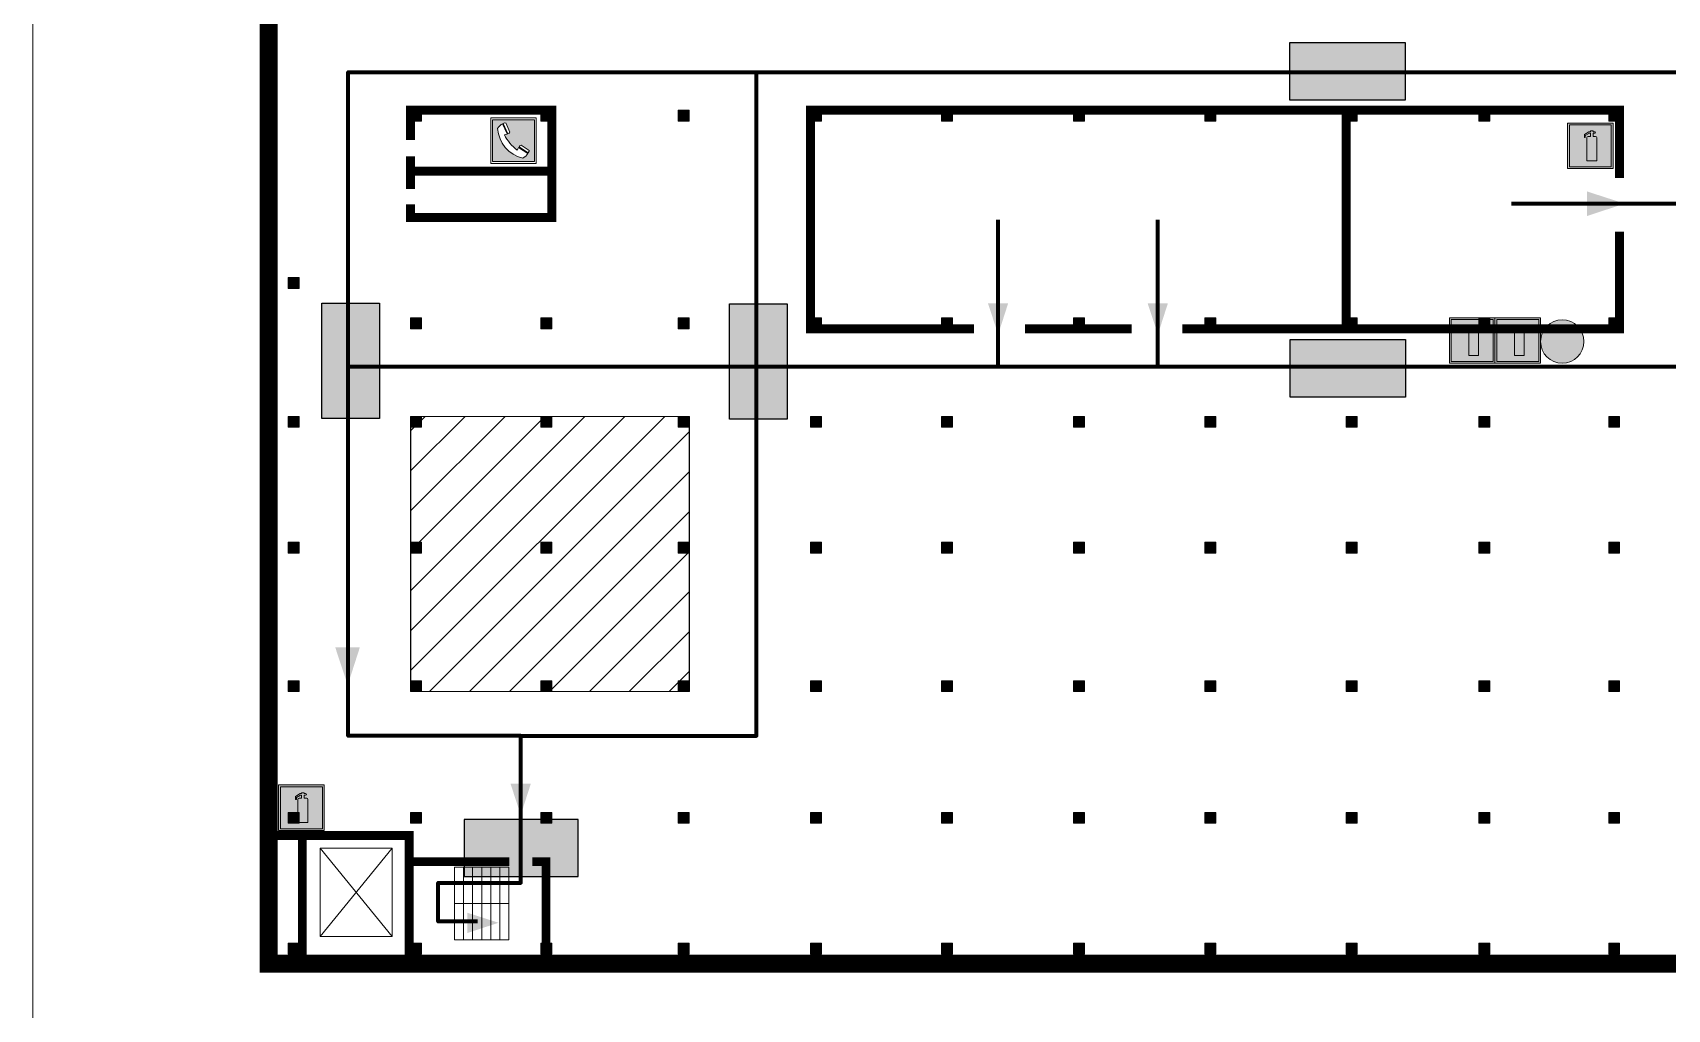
# Model space of a CAD drawing. Header units: millimetres. Extents: x 13810 to 67229, y 12374 to 21950.
# Drawn here: x 28466.5 to 28657.7, y 15456.3 to 15570.5 of the extents above; entities that cross this region are included whole.
import ezdxf

# ---------------------------------------------------------------- set-up
doc = ezdxf.new("R2010")
doc.units = ezdxf.units.MM
doc.layers.add('План_Штампы', color=7, linetype='Continuous')

# ---------------------------------------------------------------- blocks, each defined once
blk = doc.blocks.new('A$C7B4425F7')
at = {"true_color": 0xffffff}
blk.add_hatch(color=7, dxfattribs=at).paths.add_polyline_path([(0, 0), (-16, 0), (-16, -8), (0, -8)])
h = blk.add_hatch(color=126)
h.paths.add_polyline_path([(-0.2, -0.2), (-15.8, -0.2), (-15.8, -7.8), (-0.2, -7.8)])
h.paths.add_polyline_path([(-11.76, -2.03), (-11.76, -3.66), (-11.17, -3.66, -0.568275), (-11.17, -6.18), (-12.58, -6.18), (-12.58, -2.03)], flags=16)
h.paths.add_polyline_path([(-13.33, -4.12, -0.495768), (-13.59, -6.18), (-15.03, -6.18), (-15.03, -2.03), (-13.59, -2.03, -0.487973)], flags=16)
h.paths.add_polyline_path([(-10.25, -2.03), (-9.48, -2.03), (-9.48, -6.18), (-10.25, -6.18)], flags=16)
h.paths.add_polyline_path([(-13.84, -3.69), (-14.24, -3.69), (-14.24, -3.03), (-13.9, -3.03, -0.692621)], flags=0)
h.paths.add_polyline_path([(-9.15, -2.03), (-8.4, -2.03), (-8.04, -3.07), (-7.68, -2.03), (-6.93, -2.03), (-7.64, -4.1), (-6.93, -6.18), (-7.68, -6.18), (-8.04, -5.14), (-8.4, -6.18), (-9.15, -6.18), (-8.44, -4.1)], flags=16)
h.paths.add_polyline_path([(-11.76, -4.46), (-11.42, -4.46, -0.692621), (-11.36, -5.12), (-11.76, -5.12)], flags=0)
h.paths.add_polyline_path([(-13.9, -5.2), (-14.24, -5.2), (-14.24, -4.55), (-13.84, -4.55, -0.708038)], flags=0)
edge = h.paths.add_edge_path(flags=16)
edge.add_ellipse((-5.51, -4.08), major_axis=(0, 2.05), ratio=0.586184, start_angle=0, end_angle=360)
edge = h.paths.add_edge_path(flags=0)
edge.add_ellipse((-5.51, -4.08), major_axis=(0, 1.14), ratio=0.454828, start_angle=0, end_angle=360)
h.paths.add_polyline_path([(-4.13, -4.96, 0.377264), (-3.48, -4.52, 0.0555), (-3.16, -2.03), (-1.66, -2.03), (-1.66, -4.96), (-0.96, -4.96), (-0.96, -7.01), (-1.75, -7.01), (-1.75, -6.18), (-3.3, -6.18), (-3.3, -7.02), (-4.13, -7.02)], flags=16)
h.paths.add_polyline_path([(-2.73, -2.91), (-2.28, -2.91), (-2.28, -4.96), (-3.05, -4.96, 0.079136)], flags=0)
at = {"color": 126}
blk.add_lwpolyline([(-16, -8), (0, -8), (0, 0), (-16, 0)], close=True, dxfattribs=at)
blk = doc.blocks.new('A$C32E8229D')
at = {"true_color": 0xffffff}
blk.add_hatch(color=7, dxfattribs=at).paths.add_polyline_path([(0, 0), (0, -8), (16, -8), (16, 0)])
h = blk.add_hatch(color=126)
h.paths.add_polyline_path([(0.2, -0.2), (15.8, -0.2), (15.8, -7.8), (0.2, -7.8)])
h.paths.add_polyline_path([(13.49, -2.05), (12.08, -2.05), (11.37, -2.63, 0.162397), (11.29, -2.84), (11.29, -3.63), (10.35, -3.63), (10.35, -4.05), (11.68, -4.05), (11.68, -3.48), (12.26, -4.28), (11.29, -5.1), (11.29, -6.78), (11.85, -6.78), (11.85, -5.44), (12.8, -4.64), (12.8, -5.94), (14.46, -5.94), (14.46, -5.39), (13.45, -5.39), (13.45, -3.97), (12.46, -2.59), (13.15, -2.59), (13.69, -3.34), (14.18, -3)], flags=16)
h.paths.add_polyline_path([(10.74, -1.82, 1), (11.8, -1.82, 1)], flags=16)
h.paths.add_polyline_path([(9.39, -3.59), (5.99, -3.59), (6.56, -3.03), (5.91, -3.03), (5.1, -3.83), (5.91, -4.64), (6.56, -4.64), (5.99, -4.09), (9.39, -4.09)], flags=16)
h.paths.add_polyline_path([(4.29, -1.08), (1.72, -1.08), (1.72, -6.6), (4.29, -6.6)], flags=16)
at = {"color": 126}
blk.add_lwpolyline([(16, -8), (0, -8), (0, 0), (16, 0)], close=True, dxfattribs=at)
blk = doc.blocks.new('A$C3AD82952')
at = {"true_color": 0xf5f5ff}
h = blk.add_hatch(color=7, dxfattribs=at)
h.dxf.hatch_style = 1
h.paths.add_polyline_path([(8.21, 8.73, 0.414214), (7.89, 9.05), (7.22, 9.05), (7.22, 9.92), (7.59, 9.92, 1), (7.57, 10.36), (7.22, 10.36), (7.22, 10.6), (6.43, 10.6), (6.43, 10.36), (6.01, 10.36), (4.74, 9.59), (4.74, 8.69), (4.98, 8.73), (4.98, 9.26), (6.12, 9.91), (6.43, 9.91), (6.43, 9.05), (5.76, 9.05, 0.414214), (5.44, 8.73), (5.44, 2.2), (8.21, 2.2)], flags=0)
h.paths.add_polyline_path([(12.8, 12.8), (0, 12.8), (0, 0), (12.8, 0)])
h.paths.add_polyline_path([(0.51, 12.29), (12.29, 12.29), (12.29, 0.51), (0.51, 0.51)], flags=16)
h.paths.add_polyline_path([(4.74, 9.59), (6.01, 10.36), (6.43, 10.36), (6.43, 10.6), (7.22, 10.6), (7.22, 10.36), (7.59, 10.36, -0.94586), (7.59, 9.92), (7.22, 9.92), (7.22, 9.05), (7.89, 9.05, -0.414214), (8.21, 8.73), (8.21, 2.2), (5.44, 2.2), (5.44, 8.73, -0.414214), (5.76, 9.05), (6.43, 9.05), (6.43, 9.91), (6.12, 9.91), (4.98, 9.26), (4.98, 8.73), (4.74, 8.69)], flags=0)
h = blk.add_hatch(color=242)
h.dxf.hatch_style = 1
h.paths.add_polyline_path([(12.29, 12.29), (0.51, 12.29), (0.51, 0.51), (12.29, 0.51)])
h.paths.add_polyline_path([(4.74, 8.69), (4.74, 9.59), (6.01, 10.36), (6.43, 10.36), (6.43, 10.6), (7.22, 10.6), (7.22, 10.36), (7.59, 10.36, -0.94586), (7.59, 9.92), (7.22, 9.92), (7.22, 9.05), (7.89, 9.05, -0.414214), (8.21, 8.73), (8.21, 2.2), (5.44, 2.2), (5.44, 8.73, -0.414214), (5.76, 9.05), (6.43, 9.05), (6.43, 9.91), (6.12, 9.91), (4.98, 9.26), (4.98, 8.73)], flags=16)
h = blk.add_hatch(color=7, dxfattribs=at)
h.dxf.hatch_style = 1
h.paths.add_polyline_path([(8.21, 8.73, 0.414214), (7.89, 9.05), (7.22, 9.05), (7.22, 9.92), (7.59, 9.92, 1), (7.57, 10.36), (7.22, 10.36), (7.22, 10.6), (6.43, 10.6), (6.43, 10.36), (6.01, 10.36), (4.74, 9.59), (4.74, 8.69), (4.98, 8.73), (4.98, 9.26), (6.12, 9.91), (6.43, 9.91), (6.43, 9.05), (5.76, 9.05, 0.414214), (5.44, 8.73), (5.44, 2.2), (8.21, 2.2)])
at = {"color": 242, "lineweight": 5}
for p, q in [((0, 0), (0, 12.8)), ((0, 12.8), (12.8, 12.8)), ((6.01, 10.36), (4.74, 9.59)), ((4.74, 9.59), (4.74, 8.69)), ((4.98, 9.26), (6.12, 9.91)), ((4.98, 8.73), (4.98, 9.26)), ((6.01, 10.36), (6.43, 10.36)), ((6.12, 9.91), (6.43, 9.91)), ((7.22, 10.6), (6.43, 10.6)), ((6.43, 10.6), (6.43, 10.36)), ((6.43, 9.91), (6.43, 9.05)), ((7.22, 10.36), (7.22, 10.6)), ((7.59, 10.36), (7.22, 10.36)), ((7.22, 9.05), (7.22, 9.92)), ((7.59, 9.92), (7.22, 9.92)), ((12.8, 0), (12.8, 12.8)), ((4.74, 8.69), (4.98, 8.73)), ((5.44, 2.2), (5.44, 8.73)), ((5.76, 9.05), (6.43, 9.05)), ((7.89, 9.05), (7.22, 9.05)), ((8.21, 2.2), (8.21, 8.73)), ((0, 0), (12.8, 0)), ((5.44, 2.2), (8.21, 2.2))]:
    blk.add_line(p, q, dxfattribs=at)
blk.add_lwpolyline([(0.51, 12.29), (12.29, 12.29), (12.29, 0.51), (0.51, 0.51)], close=True, dxfattribs=at)
for centre, radius, start, end in [((7.58, 10.14), 0.223, 273.1875, 86.8125), ((5.76, 8.73), 0.32, 90, 180), ((7.89, 8.73), 0.32, 0, 90)]:
    blk.add_arc(centre, radius, start, end, dxfattribs=at)
blk = doc.blocks.new('A$C456E1F9C')
at = {"lineweight": 5}
h = blk.add_hatch(color=242, dxfattribs=at)
h.paths.add_polyline_path([(0.51, -1.47), (0.51, -13.26), (12.29, -13.26), (12.29, -1.47)])
h.paths.add_polyline_path([(5.42, -4.95, -0.254479), (4.78, -5.4), (3.52, -2.53, -0.209735), (4.23, -2.4)], flags=16)
h.paths.add_polyline_path([(8.53, -8.6), (10.87, -10.17), (10.54, -10.76), (8.03, -9.13, -0.192251)], flags=16)
h.paths.add_polyline_path([(4.61, -5.49, 0.005518), (3.87, -5.72, 0.128647), (7.49, -10.01, 0.00809), (7.83, -9.33), (10.47, -10.97, -0.16736), (8.99, -12.25, -0.327862), (1.95, -3.95, -0.166952), (3.36, -2.62)], flags=16)
at = {"color": 242, "lineweight": 5}
for p, q in [((0, -13.77), (0, -0.97)), ((12.8, -0.97), (0, -0.97)), ((4.61, -5.49), (3.36, -2.62)), ((3.52, -2.53), (4.78, -5.4)), ((4.23, -2.4), (5.42, -4.95)), ((12.8, -13.77), (12.8, -0.97)), ((8.03, -9.13), (10.54, -10.76)), ((10.81, -10.12), (8.53, -8.6)), ((0, -13.77), (12.8, -13.77)), ((7.83, -9.33), (10.47, -10.97)), ((10.54, -10.76), (10.8, -10.3)), ((10.8, -10.3), (10.81, -10.12))]:
    blk.add_line(p, q, dxfattribs=at)
blk.add_lwpolyline([(0.51, -1.47), (12.29, -1.47), (12.29, -13.26), (0.51, -13.26)], close=True, dxfattribs=at)
for centre, radius, start, end in [((4.59, -5.34), 2.99, 114.2845, 152.1974), ((11.12, -3.31), 9.19, 183.9915, 256.6009), ((4.02, -3.27), 0.891, 76.3284, 123.7092), ((14.98, -39.1), 35.17, 107.1487, 108.4135), ((13.86, -0.94), 11.08, 205.5536, 234.8762), ((4.68, -4.59), 0.824, 276.9621, 334.0723), ((8.94, -9.5), 0.989, 114.4092, 157.9388), ((-13.31, 0.8), 23.44, 332.5487, 334.4027), ((7.87, -9.46), 3, 291.9291, 329.9329)]:
    blk.add_arc(centre, radius, start, end, dxfattribs=at)
blk = doc.blocks.new('A$C7B8C2D5B')
at = {"lineweight": 0}
h = blk.add_hatch(color=5, dxfattribs=at)
h.dxf.hatch_style = 1
h.paths.add_polyline_path([(1.4, -3.02, 1), (-2.11, -3.02, 1)])
at = {"color": 5, "lineweight": 0}
blk.add_circle((-0.36, -3.02), 1.75, dxfattribs=at)

msp = doc.modelspace()

# ---------------------------------------------------------------- hatches: boundary and pattern name
at = {"lineweight": 0, "true_color": 0x000000}
h = msp.add_hatch(dxfattribs=at)
h.set_pattern_fill('ANSI31', color=18, scale=1.0404)
h.set_pattern_definition([(45, (11968.9013, 7105.855), (-2.3357646, 2.3357646), [])])
h.paths.add_polyline_path([(28524.28, 15618.65), (28524.28, 15630.37), (28510.78, 15630.37), (28510.78, 15618.65)])
h.paths.add_polyline_path([(28510.78, 15525.61), (28510.78, 15493.43), (28543.36, 15493.43), (28543.36, 15525.61)])
h.paths.add_polyline_path([(28574.17, 15630.73), (28560.7, 15630.73), (28560.7, 15618.65), (28574.17, 15618.65)])
h.paths.add_polyline_path([(28666.01, 15572.92), (28666.01, 15603.19), (28574.17, 15603.19), (28574.17, 15572.92)])
h.paths.add_polyline_path([(28667.28, 15632.92), (28667.28, 15619.93), (28681.11, 15619.93), (28681.11, 15632.92)])
h.paths.add_polyline_path([(28679.01, 15574.31), (28679.01, 15584.71), (28668.94, 15584.71), (28668.94, 15574.31)])
h.paths.add_polyline_path([(28680.16, 15522.99), (28668.45, 15522.99), (28668.45, 15511.86), (28680.16, 15511.86)])
h.paths.add_polyline_path([(28680.16, 15492.19), (28668.45, 15492.19), (28668.45, 15481.05), (28680.16, 15481.05)])
h.paths.add_polyline_path([(28790.65, 15494.71), (28790.65, 15524.33), (28698.61, 15524.33), (28698.61, 15494.71)])
h.paths.add_polyline_path([(28805.78, 15572.92), (28805.78, 15603.19), (28698.61, 15603.19), (28698.61, 15572.92)])
h.paths.add_polyline_path([(28853.34, 15603.19), (28838.63, 15603.19), (28838.63, 15572.92), (28853.34, 15572.92)])
h.paths.add_polyline_path([(28930.5, 15494.71), (28930.5, 15524.33), (28838.63, 15524.33), (28838.63, 15494.71)])
at = {"lineweight": 0}
h = msp.add_hatch(color=256, dxfattribs=at)
h.dxf.hatch_style = 1
h.paths.add_polyline_path([(28512, 15560.15), (28512, 15561.43), (28510.73, 15561.43), (28510.73, 15560.15)])
h = msp.add_hatch(color=256, dxfattribs=at)
h.dxf.hatch_style = 1
h.paths.add_polyline_path([(28527.26, 15560.15), (28527.26, 15561.43), (28525.99, 15561.43), (28525.99, 15560.15)])
h = msp.add_hatch(color=256, dxfattribs=at)
h.dxf.hatch_style = 1
h.paths.add_polyline_path([(28543.31, 15560.15), (28543.31, 15561.43), (28542.04, 15561.43), (28542.04, 15560.15)])
h = msp.add_hatch(color=256, dxfattribs=at)
h.dxf.hatch_style = 1
h.paths.add_polyline_path([(28558.79, 15560.15), (28558.79, 15561.43), (28557.52, 15561.43), (28557.52, 15560.15)])
h = msp.add_hatch(color=256, dxfattribs=at)
h.dxf.hatch_style = 1
h.paths.add_polyline_path([(28574.12, 15560.15), (28574.12, 15561.43), (28572.85, 15561.43), (28572.85, 15560.15)])
h = msp.add_hatch(color=256, dxfattribs=at)
h.dxf.hatch_style = 1
h.paths.add_polyline_path([(28589.54, 15560.15), (28589.54, 15561.43), (28588.27, 15561.43), (28588.27, 15560.15)])
h = msp.add_hatch(color=256, dxfattribs=at)
h.dxf.hatch_style = 1
h.paths.add_polyline_path([(28604.91, 15560.15), (28604.91, 15561.43), (28603.64, 15561.43), (28603.64, 15560.15)])
h = msp.add_hatch(color=256, dxfattribs=at)
h.dxf.hatch_style = 1
h.paths.add_polyline_path([(28621.43, 15560.15), (28621.43, 15561.43), (28620.16, 15561.43), (28620.16, 15560.15)])
h = msp.add_hatch(color=256, dxfattribs=at)
h.dxf.hatch_style = 1
h.paths.add_polyline_path([(28636.94, 15560.15), (28636.94, 15561.43), (28635.67, 15561.43), (28635.67, 15560.15)])
h = msp.add_hatch(color=256, dxfattribs=at)
h.dxf.hatch_style = 1
h.paths.add_polyline_path([(28652.13, 15560.15), (28652.13, 15561.43), (28650.86, 15561.43), (28650.86, 15560.15)])
h = msp.add_hatch(color=256, dxfattribs=at)
h.dxf.hatch_style = 1
h.paths.add_polyline_path([(28497.71, 15540.57), (28497.71, 15541.85), (28496.44, 15541.85), (28496.44, 15540.57)])
h = msp.add_hatch(color=256, dxfattribs=at)
h.dxf.hatch_style = 1
h.paths.add_polyline_path([(28512, 15535.85), (28512, 15537.13), (28510.73, 15537.13), (28510.73, 15535.85)])
h = msp.add_hatch(color=256, dxfattribs=at)
h.dxf.hatch_style = 1
h.paths.add_polyline_path([(28527.26, 15535.85), (28527.26, 15537.13), (28525.99, 15537.13), (28525.99, 15535.85)])
h = msp.add_hatch(color=256, dxfattribs=at)
h.dxf.hatch_style = 1
h.paths.add_polyline_path([(28543.31, 15535.85), (28543.31, 15537.13), (28542.04, 15537.13), (28542.04, 15535.85)])
h = msp.add_hatch(color=256, dxfattribs=at)
h.dxf.hatch_style = 1
h.paths.add_polyline_path([(28558.79, 15535.85), (28558.79, 15537.13), (28557.52, 15537.13), (28557.52, 15535.85)])
h = msp.add_hatch(color=256, dxfattribs=at)
h.dxf.hatch_style = 1
h.paths.add_polyline_path([(28574.12, 15535.85), (28574.12, 15537.13), (28572.85, 15537.13), (28572.85, 15535.85)])
h = msp.add_hatch(color=256, dxfattribs=at)
h.dxf.hatch_style = 1
h.paths.add_polyline_path([(28589.54, 15535.85), (28589.54, 15537.13), (28588.27, 15537.13), (28588.27, 15535.85)])
h = msp.add_hatch(color=256, dxfattribs=at)
h.dxf.hatch_style = 1
h.paths.add_polyline_path([(28604.91, 15535.85), (28604.91, 15537.13), (28603.64, 15537.13), (28603.64, 15535.85)])
h = msp.add_hatch(color=256, dxfattribs=at)
h.dxf.hatch_style = 1
h.paths.add_polyline_path([(28621.43, 15535.85), (28621.43, 15537.13), (28620.16, 15537.13), (28620.16, 15535.85)])
h = msp.add_hatch(color=256, dxfattribs=at)
h.dxf.hatch_style = 1
h.paths.add_polyline_path([(28636.94, 15535.85), (28636.94, 15537.13), (28635.67, 15537.13), (28635.67, 15535.85)])
h = msp.add_hatch(color=256, dxfattribs=at)
h.dxf.hatch_style = 1
h.paths.add_polyline_path([(28652.13, 15535.85), (28652.13, 15537.13), (28650.86, 15537.13), (28650.86, 15535.85)])
h = msp.add_hatch(color=256, dxfattribs=at)
h.dxf.hatch_style = 1
h.paths.add_polyline_path([(28497.71, 15524.33), (28497.71, 15525.61), (28496.44, 15525.61), (28496.44, 15524.33)])
h = msp.add_hatch(color=256, dxfattribs=at)
h.dxf.hatch_style = 1
h.paths.add_polyline_path([(28512, 15524.33), (28512, 15525.61), (28510.73, 15525.61), (28510.73, 15524.33)])
h = msp.add_hatch(color=256, dxfattribs=at)
h.dxf.hatch_style = 1
h.paths.add_polyline_path([(28527.26, 15524.33), (28527.26, 15525.61), (28525.99, 15525.61), (28525.99, 15524.33)])
h = msp.add_hatch(color=256, dxfattribs=at)
h.dxf.hatch_style = 1
h.paths.add_polyline_path([(28543.31, 15524.33), (28543.31, 15525.61), (28542.04, 15525.61), (28542.04, 15524.33)])
h = msp.add_hatch(color=256, dxfattribs=at)
h.dxf.hatch_style = 1
h.paths.add_polyline_path([(28558.79, 15524.33), (28558.79, 15525.61), (28557.52, 15525.61), (28557.52, 15524.33)])
h = msp.add_hatch(color=256, dxfattribs=at)
h.dxf.hatch_style = 1
h.paths.add_polyline_path([(28574.12, 15524.33), (28574.12, 15525.61), (28572.85, 15525.61), (28572.85, 15524.33)])
h = msp.add_hatch(color=256, dxfattribs=at)
h.dxf.hatch_style = 1
h.paths.add_polyline_path([(28589.54, 15524.33), (28589.54, 15525.61), (28588.27, 15525.61), (28588.27, 15524.33)])
h = msp.add_hatch(color=256, dxfattribs=at)
h.dxf.hatch_style = 1
h.paths.add_polyline_path([(28604.91, 15524.33), (28604.91, 15525.61), (28603.64, 15525.61), (28603.64, 15524.33)])
h = msp.add_hatch(color=256, dxfattribs=at)
h.dxf.hatch_style = 1
h.paths.add_polyline_path([(28621.43, 15524.33), (28621.43, 15525.61), (28620.16, 15525.61), (28620.16, 15524.33)])
h = msp.add_hatch(color=256, dxfattribs=at)
h.dxf.hatch_style = 1
h.paths.add_polyline_path([(28636.94, 15524.33), (28636.94, 15525.61), (28635.67, 15525.61), (28635.67, 15524.33)])
h = msp.add_hatch(color=256, dxfattribs=at)
h.dxf.hatch_style = 1
h.paths.add_polyline_path([(28652.13, 15524.33), (28652.13, 15525.61), (28650.86, 15525.61), (28650.86, 15524.33)])
h = msp.add_hatch(color=256, dxfattribs=at)
h.dxf.hatch_style = 1
h.paths.add_polyline_path([(28497.71, 15509.62), (28497.71, 15510.9), (28496.44, 15510.9), (28496.44, 15509.62)])
h = msp.add_hatch(color=256, dxfattribs=at)
h.dxf.hatch_style = 1
h.paths.add_polyline_path([(28512, 15509.62), (28512, 15510.9), (28510.73, 15510.9), (28510.73, 15509.62)])
h = msp.add_hatch(color=256, dxfattribs=at)
h.dxf.hatch_style = 1
h.paths.add_polyline_path([(28527.26, 15509.62), (28527.26, 15510.9), (28525.99, 15510.9), (28525.99, 15509.62)])
h = msp.add_hatch(color=256, dxfattribs=at)
h.dxf.hatch_style = 1
h.paths.add_polyline_path([(28543.31, 15509.62), (28543.31, 15510.9), (28542.04, 15510.9), (28542.04, 15509.62)])
h = msp.add_hatch(color=256, dxfattribs=at)
h.dxf.hatch_style = 1
h.paths.add_polyline_path([(28558.79, 15509.62), (28558.79, 15510.9), (28557.52, 15510.9), (28557.52, 15509.62)])
h = msp.add_hatch(color=256, dxfattribs=at)
h.dxf.hatch_style = 1
h.paths.add_polyline_path([(28574.12, 15509.62), (28574.12, 15510.9), (28572.85, 15510.9), (28572.85, 15509.62)])
h = msp.add_hatch(color=256, dxfattribs=at)
h.dxf.hatch_style = 1
h.paths.add_polyline_path([(28589.54, 15509.62), (28589.54, 15510.9), (28588.27, 15510.9), (28588.27, 15509.62)])
h = msp.add_hatch(color=256, dxfattribs=at)
h.dxf.hatch_style = 1
h.paths.add_polyline_path([(28604.91, 15509.62), (28604.91, 15510.9), (28603.64, 15510.9), (28603.64, 15509.62)])
h = msp.add_hatch(color=256, dxfattribs=at)
h.dxf.hatch_style = 1
h.paths.add_polyline_path([(28621.43, 15509.62), (28621.43, 15510.9), (28620.16, 15510.9), (28620.16, 15509.62)])
h = msp.add_hatch(color=256, dxfattribs=at)
h.dxf.hatch_style = 1
h.paths.add_polyline_path([(28636.94, 15509.62), (28636.94, 15510.9), (28635.67, 15510.9), (28635.67, 15509.62)])
h = msp.add_hatch(color=256, dxfattribs=at)
h.dxf.hatch_style = 1
h.paths.add_polyline_path([(28652.13, 15509.62), (28652.13, 15510.9), (28650.86, 15510.9), (28650.86, 15509.62)])
h = msp.add_hatch(color=256, dxfattribs=at)
h.dxf.hatch_style = 1
h.paths.add_polyline_path([(28497.71, 15493.42), (28497.71, 15494.7), (28496.44, 15494.7), (28496.44, 15493.42)])
h = msp.add_hatch(color=256, dxfattribs=at)
h.dxf.hatch_style = 1
h.paths.add_polyline_path([(28512, 15493.42), (28512, 15494.7), (28510.73, 15494.7), (28510.73, 15493.42)])
h = msp.add_hatch(color=256, dxfattribs=at)
h.dxf.hatch_style = 1
h.paths.add_polyline_path([(28527.26, 15493.42), (28527.26, 15494.7), (28525.99, 15494.7), (28525.99, 15493.42)])
h = msp.add_hatch(color=256, dxfattribs=at)
h.dxf.hatch_style = 1
h.paths.add_polyline_path([(28543.31, 15493.42), (28543.31, 15494.7), (28542.04, 15494.7), (28542.04, 15493.42)])
h = msp.add_hatch(color=256, dxfattribs=at)
h.dxf.hatch_style = 1
h.paths.add_polyline_path([(28558.79, 15493.42), (28558.79, 15494.7), (28557.52, 15494.7), (28557.52, 15493.42)])
h = msp.add_hatch(color=256, dxfattribs=at)
h.dxf.hatch_style = 1
h.paths.add_polyline_path([(28574.12, 15493.42), (28574.12, 15494.7), (28572.85, 15494.7), (28572.85, 15493.42)])
h = msp.add_hatch(color=256, dxfattribs=at)
h.dxf.hatch_style = 1
h.paths.add_polyline_path([(28589.54, 15493.42), (28589.54, 15494.7), (28588.27, 15494.7), (28588.27, 15493.42)])
h = msp.add_hatch(color=256, dxfattribs=at)
h.dxf.hatch_style = 1
h.paths.add_polyline_path([(28604.91, 15493.42), (28604.91, 15494.7), (28603.64, 15494.7), (28603.64, 15493.42)])
h = msp.add_hatch(color=256, dxfattribs=at)
h.dxf.hatch_style = 1
h.paths.add_polyline_path([(28621.43, 15493.42), (28621.43, 15494.7), (28620.16, 15494.7), (28620.16, 15493.42)])
h = msp.add_hatch(color=256, dxfattribs=at)
h.dxf.hatch_style = 1
h.paths.add_polyline_path([(28636.94, 15493.42), (28636.94, 15494.7), (28635.67, 15494.7), (28635.67, 15493.42)])
h = msp.add_hatch(color=256, dxfattribs=at)
h.dxf.hatch_style = 1
h.paths.add_polyline_path([(28652.13, 15493.42), (28652.13, 15494.7), (28650.86, 15494.7), (28650.86, 15493.42)])
h = msp.add_hatch(color=256, dxfattribs=at)
h.dxf.hatch_style = 1
h.paths.add_polyline_path([(28497.71, 15478.02), (28497.71, 15479.3), (28496.44, 15479.3), (28496.44, 15478.02)])
h = msp.add_hatch(color=256, dxfattribs=at)
h.dxf.hatch_style = 1
h.paths.add_polyline_path([(28512, 15478.02), (28512, 15479.3), (28510.73, 15479.3), (28510.73, 15478.02)])
h = msp.add_hatch(color=256, dxfattribs=at)
h.dxf.hatch_style = 1
h.paths.add_polyline_path([(28527.26, 15478.02), (28527.26, 15479.3), (28525.99, 15479.3), (28525.99, 15478.02)])
h = msp.add_hatch(color=256, dxfattribs=at)
h.dxf.hatch_style = 1
h.paths.add_polyline_path([(28543.31, 15478.02), (28543.31, 15479.3), (28542.04, 15479.3), (28542.04, 15478.02)])
h = msp.add_hatch(color=256, dxfattribs=at)
h.dxf.hatch_style = 1
h.paths.add_polyline_path([(28558.79, 15478.02), (28558.79, 15479.3), (28557.52, 15479.3), (28557.52, 15478.02)])
h = msp.add_hatch(color=256, dxfattribs=at)
h.dxf.hatch_style = 1
h.paths.add_polyline_path([(28574.12, 15478.02), (28574.12, 15479.3), (28572.85, 15479.3), (28572.85, 15478.02)])
h = msp.add_hatch(color=256, dxfattribs=at)
h.dxf.hatch_style = 1
h.paths.add_polyline_path([(28589.54, 15478.02), (28589.54, 15479.3), (28588.27, 15479.3), (28588.27, 15478.02)])
h = msp.add_hatch(color=256, dxfattribs=at)
h.dxf.hatch_style = 1
h.paths.add_polyline_path([(28604.91, 15478.02), (28604.91, 15479.3), (28603.64, 15479.3), (28603.64, 15478.02)])
h = msp.add_hatch(color=256, dxfattribs=at)
h.dxf.hatch_style = 1
h.paths.add_polyline_path([(28621.43, 15478.02), (28621.43, 15479.3), (28620.16, 15479.3), (28620.16, 15478.02)])
h = msp.add_hatch(color=256, dxfattribs=at)
h.dxf.hatch_style = 1
h.paths.add_polyline_path([(28636.94, 15478.02), (28636.94, 15479.3), (28635.67, 15479.3), (28635.67, 15478.02)])
h = msp.add_hatch(color=256, dxfattribs=at)
h.dxf.hatch_style = 1
h.paths.add_polyline_path([(28652.13, 15478.02), (28652.13, 15479.3), (28650.86, 15479.3), (28650.86, 15478.02)])
h = msp.add_hatch(color=256, dxfattribs=at)
h.dxf.hatch_style = 1
h.paths.add_polyline_path([(28497.71, 15462.7), (28497.71, 15463.99), (28496.44, 15463.99), (28496.44, 15462.7)])
h = msp.add_hatch(color=256, dxfattribs=at)
h.dxf.hatch_style = 1
h.paths.add_polyline_path([(28512, 15462.71), (28512, 15463.99), (28510.73, 15463.99), (28510.73, 15462.71)])
h = msp.add_hatch(color=256, dxfattribs=at)
h.dxf.hatch_style = 1
h.paths.add_polyline_path([(28527.26, 15462.71), (28527.26, 15463.99), (28525.99, 15463.99), (28525.99, 15462.71)])
h = msp.add_hatch(color=256, dxfattribs=at)
h.dxf.hatch_style = 1
h.paths.add_polyline_path([(28543.31, 15462.71), (28543.31, 15463.99), (28542.04, 15463.99), (28542.04, 15462.71)])
h = msp.add_hatch(color=256, dxfattribs=at)
h.dxf.hatch_style = 1
h.paths.add_polyline_path([(28558.79, 15462.71), (28558.79, 15463.99), (28557.52, 15463.99), (28557.52, 15462.71)])
h = msp.add_hatch(color=256, dxfattribs=at)
h.dxf.hatch_style = 1
h.paths.add_polyline_path([(28574.12, 15462.71), (28574.12, 15463.99), (28572.85, 15463.99), (28572.85, 15462.71)])
h = msp.add_hatch(color=256, dxfattribs=at)
h.dxf.hatch_style = 1
h.paths.add_polyline_path([(28589.54, 15462.71), (28589.54, 15463.99), (28588.27, 15463.99), (28588.27, 15462.71)])
h = msp.add_hatch(color=256, dxfattribs=at)
h.dxf.hatch_style = 1
h.paths.add_polyline_path([(28604.91, 15462.71), (28604.91, 15463.99), (28603.64, 15463.99), (28603.64, 15462.71)])
h = msp.add_hatch(color=256, dxfattribs=at)
h.dxf.hatch_style = 1
h.paths.add_polyline_path([(28621.43, 15462.71), (28621.43, 15463.99), (28620.16, 15463.99), (28620.16, 15462.71)])
h = msp.add_hatch(color=256, dxfattribs=at)
h.dxf.hatch_style = 1
h.paths.add_polyline_path([(28636.94, 15462.71), (28636.94, 15463.99), (28635.67, 15463.99), (28635.67, 15462.71)])
h = msp.add_hatch(color=256, dxfattribs=at)
h.dxf.hatch_style = 1
h.paths.add_polyline_path([(28652.13, 15462.71), (28652.13, 15463.99), (28650.86, 15463.99), (28650.86, 15462.71)])

# ---------------------------------------------------------------- linework, layer by layer
at = {"color": 126, "lineweight": 0, "true_color": 0x008754}
msp.add_lwpolyline([(28466.55, 15729.23), (29066.55, 15729.23), (29066.55, 15334.23), (28466.55, 15334.23)], close=True, dxfattribs=at)
at = {"lineweight": 0}
for points, const_width in [([(28494.21, 15635.79), (28494.14, 15635.79), (28494.14, 15461.6), (28972.58, 15461.6)], 2.08), ([(28494.56, 15476.59), (28510.57, 15476.59), (28510.57, 15461.2), (28510.57, 15473.53), (28522.29, 15473.53)], 1.04), ([(28498.08, 15476.58), (28498.08, 15461.61)], 1.04), ([(28525, 15473.53), (28526.58, 15473.53), (28526.58, 15461.64)], 1.04)]:
    msp.add_lwpolyline(points, dxfattribs=dict(at, const_width=const_width))
at = {"color": 126, "lineweight": 100, "true_color": 0x008754}
for points in [[(28518.55, 15466.54), (28513.97, 15466.54), (28513.97, 15471.07), (28523.63, 15471.07), (28523.63, 15488.24), (28503.44, 15488.24), (28503.44, 15565.85), (28971.59, 15565.85), (28971.59, 15608.26), (28982.3, 15616.71), (28982.3, 15633.05), (28992.58, 15633.05), (28992.58, 15621.54), (28988.71, 15621.54), (28988.71, 15625.6)], [(28503.44, 15531.44), (28971.59, 15531.44), (28971.59, 15565.85)], [(28523.63, 15488.24), (28551.2, 15488.24), (28551.2, 15565.85)], [(28639.48, 15550.51), (28659.37, 15550.51)], [(28579.44, 15531.44), (28579.44, 15548.58)], [(28598.13, 15531.44), (28598.13, 15548.58)]]:
    msp.add_lwpolyline(points, dxfattribs=at)
at = {"lineweight": 100, "const_width": 1.04}
for points in [[(28510.73, 15557.92), (28510.73, 15561.43), (28527.26, 15561.43), (28527.26, 15548.87), (28510.73, 15548.87), (28510.73, 15550.42)], [(28576.65, 15535.85), (28557.52, 15535.85), (28557.52, 15560.15), (28557.52, 15561.43), (28652.13, 15561.43), (28652.13, 15561.43), (28652.13, 15553.48)], [(28620.16, 15561.43), (28620.16, 15535.85)], [(28510.73, 15552.19), (28510.73, 15556.04), (28510.73, 15554.3), (28527.26, 15554.3)], [(28652.13, 15547.2), (28652.13, 15535.85), (28601.01, 15535.85)], [(28595.08, 15535.85), (28582.6, 15535.85)]]:
    msp.add_lwpolyline(points, dxfattribs=at)
at = {"lineweight": 0}
for points in [[(28510.73, 15561.43), (28512, 15561.43), (28512, 15560.15), (28510.73, 15560.15)], [(28525.99, 15561.43), (28527.26, 15561.43), (28527.26, 15560.15), (28525.99, 15560.15)], [(28542.04, 15561.43), (28543.31, 15561.43), (28543.31, 15560.15), (28542.04, 15560.15)], [(28557.52, 15561.43), (28558.79, 15561.43), (28558.79, 15560.15), (28557.52, 15560.15)], [(28572.85, 15561.43), (28574.12, 15561.43), (28574.12, 15560.15), (28572.85, 15560.15)], [(28588.27, 15561.43), (28589.54, 15561.43), (28589.54, 15560.15), (28588.27, 15560.15)], [(28603.64, 15561.43), (28604.91, 15561.43), (28604.91, 15560.15), (28603.64, 15560.15)], [(28620.16, 15561.43), (28621.43, 15561.43), (28621.43, 15560.15), (28620.16, 15560.15)], [(28635.67, 15561.43), (28636.94, 15561.43), (28636.94, 15560.15), (28635.67, 15560.15)], [(28650.86, 15561.43), (28652.13, 15561.43), (28652.13, 15560.15), (28650.86, 15560.15)], [(28496.44, 15541.85), (28497.71, 15541.85), (28497.71, 15540.57), (28496.44, 15540.57)], [(28510.73, 15537.13), (28512, 15537.13), (28512, 15535.85), (28510.73, 15535.85)], [(28525.99, 15537.13), (28527.26, 15537.13), (28527.26, 15535.85), (28525.99, 15535.85)], [(28542.04, 15537.13), (28543.31, 15537.13), (28543.31, 15535.85), (28542.04, 15535.85)], [(28557.52, 15537.13), (28558.79, 15537.13), (28558.79, 15535.85), (28557.52, 15535.85)], [(28572.85, 15537.13), (28574.12, 15537.13), (28574.12, 15535.85), (28572.85, 15535.85)], [(28588.27, 15537.13), (28589.54, 15537.13), (28589.54, 15535.85), (28588.27, 15535.85)], [(28603.64, 15537.13), (28604.91, 15537.13), (28604.91, 15535.85), (28603.64, 15535.85)], [(28620.16, 15537.13), (28621.43, 15537.13), (28621.43, 15535.85), (28620.16, 15535.85)], [(28635.67, 15537.13), (28636.94, 15537.13), (28636.94, 15535.85), (28635.67, 15535.85)], [(28650.86, 15537.13), (28652.13, 15537.13), (28652.13, 15535.85), (28650.86, 15535.85)], [(28496.44, 15525.61), (28497.71, 15525.61), (28497.71, 15524.33), (28496.44, 15524.33)], [(28510.73, 15525.61), (28512, 15525.61), (28512, 15524.33), (28510.73, 15524.33)], [(28510.73, 15525.61), (28543.31, 15525.61), (28543.31, 15493.42), (28510.73, 15493.42)], [(28510.78, 15525.61), (28543.36, 15525.61), (28543.36, 15493.43), (28510.78, 15493.43)], [(28525.99, 15525.61), (28527.26, 15525.61), (28527.26, 15524.33), (28525.99, 15524.33)], [(28542.04, 15525.61), (28543.31, 15525.61), (28543.31, 15524.33), (28542.04, 15524.33)], [(28557.52, 15525.61), (28558.79, 15525.61), (28558.79, 15524.33), (28557.52, 15524.33)], [(28572.85, 15525.61), (28574.12, 15525.61), (28574.12, 15524.33), (28572.85, 15524.33)], [(28588.27, 15525.61), (28589.54, 15525.61), (28589.54, 15524.33), (28588.27, 15524.33)], [(28603.64, 15525.61), (28604.91, 15525.61), (28604.91, 15524.33), (28603.64, 15524.33)], [(28620.16, 15525.61), (28621.43, 15525.61), (28621.43, 15524.33), (28620.16, 15524.33)], [(28635.67, 15525.61), (28636.94, 15525.61), (28636.94, 15524.33), (28635.67, 15524.33)], [(28650.86, 15525.61), (28652.13, 15525.61), (28652.13, 15524.33), (28650.86, 15524.33)], [(28496.44, 15510.9), (28497.71, 15510.9), (28497.71, 15509.62), (28496.44, 15509.62)], [(28510.73, 15510.9), (28512, 15510.9), (28512, 15509.62), (28510.73, 15509.62)], [(28525.99, 15510.9), (28527.26, 15510.9), (28527.26, 15509.62), (28525.99, 15509.62)], [(28542.04, 15510.9), (28543.31, 15510.9), (28543.31, 15509.62), (28542.04, 15509.62)], [(28557.52, 15510.9), (28558.79, 15510.9), (28558.79, 15509.62), (28557.52, 15509.62)], [(28572.85, 15510.9), (28574.12, 15510.9), (28574.12, 15509.62), (28572.85, 15509.62)], [(28588.27, 15510.9), (28589.54, 15510.9), (28589.54, 15509.62), (28588.27, 15509.62)], [(28603.64, 15510.9), (28604.91, 15510.9), (28604.91, 15509.62), (28603.64, 15509.62)], [(28620.16, 15510.9), (28621.43, 15510.9), (28621.43, 15509.62), (28620.16, 15509.62)], [(28635.67, 15510.9), (28636.94, 15510.9), (28636.94, 15509.62), (28635.67, 15509.62)], [(28650.86, 15510.9), (28652.13, 15510.9), (28652.13, 15509.62), (28650.86, 15509.62)], [(28496.44, 15494.7), (28497.71, 15494.7), (28497.71, 15493.42), (28496.44, 15493.42)], [(28510.73, 15494.7), (28512, 15494.7), (28512, 15493.42), (28510.73, 15493.42)], [(28525.99, 15494.7), (28527.26, 15494.7), (28527.26, 15493.42), (28525.99, 15493.42)], [(28542.04, 15494.7), (28543.31, 15494.7), (28543.31, 15493.42), (28542.04, 15493.42)], [(28557.52, 15494.7), (28558.79, 15494.7), (28558.79, 15493.42), (28557.52, 15493.42)], [(28572.85, 15494.7), (28574.12, 15494.7), (28574.12, 15493.42), (28572.85, 15493.42)], [(28588.27, 15494.7), (28589.54, 15494.7), (28589.54, 15493.42), (28588.27, 15493.42)], [(28603.64, 15494.7), (28604.91, 15494.7), (28604.91, 15493.42), (28603.64, 15493.42)], [(28620.16, 15494.7), (28621.43, 15494.7), (28621.43, 15493.42), (28620.16, 15493.42)], [(28635.67, 15494.7), (28636.94, 15494.7), (28636.94, 15493.42), (28635.67, 15493.42)], [(28650.86, 15494.7), (28652.13, 15494.7), (28652.13, 15493.42), (28650.86, 15493.42)], [(28496.44, 15479.3), (28497.71, 15479.3), (28497.71, 15478.02), (28496.44, 15478.02)], [(28510.73, 15479.3), (28512, 15479.3), (28512, 15478.02), (28510.73, 15478.02)], [(28525.99, 15479.3), (28527.26, 15479.3), (28527.26, 15478.02), (28525.99, 15478.02)], [(28542.04, 15479.3), (28543.31, 15479.3), (28543.31, 15478.02), (28542.04, 15478.02)], [(28557.52, 15479.3), (28558.79, 15479.3), (28558.79, 15478.02), (28557.52, 15478.02)], [(28572.85, 15479.3), (28574.12, 15479.3), (28574.12, 15478.02), (28572.85, 15478.02)], [(28588.27, 15479.3), (28589.54, 15479.3), (28589.54, 15478.02), (28588.27, 15478.02)], [(28603.64, 15479.3), (28604.91, 15479.3), (28604.91, 15478.02), (28603.64, 15478.02)], [(28620.16, 15479.3), (28621.43, 15479.3), (28621.43, 15478.02), (28620.16, 15478.02)], [(28635.67, 15479.3), (28636.94, 15479.3), (28636.94, 15478.02), (28635.67, 15478.02)], [(28650.86, 15479.3), (28652.13, 15479.3), (28652.13, 15478.02), (28650.86, 15478.02)], [(28500.17, 15475.1), (28508.6, 15475.1), (28508.6, 15464.8), (28500.17, 15464.8)], [(28515.87, 15468.65), (28516.94, 15468.65), (28516.94, 15472.9), (28515.87, 15472.9)], [(28516.94, 15468.65), (28518, 15468.65), (28518, 15472.9), (28516.94, 15472.9)], [(28516.94, 15468.65), (28518, 15468.65), (28518, 15472.9), (28516.94, 15472.9)], [(28518, 15468.65), (28519.06, 15468.65), (28519.06, 15472.9), (28518, 15472.9)], [(28519.06, 15468.65), (28520.12, 15468.65), (28520.12, 15472.9), (28519.06, 15472.9)], [(28520.12, 15468.65), (28521.19, 15468.65), (28521.19, 15472.9), (28520.12, 15472.9)], [(28521.19, 15468.65), (28522.25, 15468.65), (28522.25, 15472.9), (28521.19, 15472.9)], [(28515.87, 15464.4), (28516.94, 15464.4), (28516.94, 15468.65), (28515.87, 15468.65)], [(28516.94, 15464.4), (28518, 15464.4), (28518, 15468.65), (28516.94, 15468.65)], [(28516.94, 15464.4), (28518, 15464.4), (28518, 15468.65), (28516.94, 15468.65)], [(28518, 15464.4), (28519.06, 15464.4), (28519.06, 15468.65), (28518, 15468.65)], [(28519.06, 15464.4), (28520.12, 15464.4), (28520.12, 15468.65), (28519.06, 15468.65)], [(28520.12, 15464.4), (28521.19, 15464.4), (28521.19, 15468.65), (28520.12, 15468.65)], [(28521.19, 15464.4), (28522.25, 15464.4), (28522.25, 15468.65), (28521.19, 15468.65)], [(28496.44, 15463.99), (28497.71, 15463.99), (28497.71, 15462.7), (28496.44, 15462.7)], [(28510.73, 15463.99), (28512, 15463.99), (28512, 15462.71), (28510.73, 15462.71)], [(28525.99, 15463.99), (28527.26, 15463.99), (28527.26, 15462.71), (28525.99, 15462.71)], [(28542.04, 15463.99), (28543.31, 15463.99), (28543.31, 15462.71), (28542.04, 15462.71)], [(28557.52, 15463.99), (28558.79, 15463.99), (28558.79, 15462.71), (28557.52, 15462.71)], [(28572.85, 15463.99), (28574.12, 15463.99), (28574.12, 15462.71), (28572.85, 15462.71)], [(28588.27, 15463.99), (28589.54, 15463.99), (28589.54, 15462.71), (28588.27, 15462.71)], [(28603.64, 15463.99), (28604.91, 15463.99), (28604.91, 15462.71), (28603.64, 15462.71)], [(28620.16, 15463.99), (28621.43, 15463.99), (28621.43, 15462.71), (28620.16, 15462.71)], [(28635.67, 15463.99), (28636.94, 15463.99), (28636.94, 15462.71), (28635.67, 15462.71)], [(28650.86, 15463.99), (28652.13, 15463.99), (28652.13, 15462.71), (28650.86, 15462.71)]]:
    msp.add_lwpolyline(points, close=True, dxfattribs=at)
for points in [[(28500.17, 15464.8), (28508.6, 15475.1)], [(28500.17, 15475.1), (28508.6, 15464.8)]]:
    msp.add_lwpolyline(points, dxfattribs=at)
at = {"layer": 'План_Штампы', "color": 126, "true_color": 0x008754}
for points in [[(28648.31, 15549.04), (28648.31, 15551.92), (28652.73, 15550.49)], [(28578.26, 15538.84), (28580.63, 15538.84), (28579.46, 15535.2)], [(28596.94, 15538.84), (28599.31, 15538.84), (28598.14, 15535.2)], [(28501.93, 15498.6), (28504.81, 15498.6), (28503.39, 15494.18)], [(28522.43, 15482.64), (28524.8, 15482.64), (28523.63, 15479)], [(28517.39, 15465.19), (28517.39, 15467.56), (28521.03, 15466.39)]]:
    msp.add_solid(points, dxfattribs=at)

# ---------------------------------------------------------------- block references
for name, p, xscale, yscale, zscale in [('A$C456E1F9C', (28520.11, 15560.92), 0.41616, 0.41616, 0.41616), ('A$C3AD82952', (28646.05, 15554.59), 0.41616, 0.41616, 0.41616), ('A$C3AD82952', (28632.23, 15531.82), 0.41616, 0.41616, 0.41616), ('A$C3AD82952', (28637.56, 15531.82), 0.41616, 0.41616, 0.41616), ('A$C7B8C2D5B', (28645.95, 15538.74), 1.449847740895271, 1.449847740895271, 1.449847740895271), ('A$C3AD82952', (28495.31, 15477.18), 0.41616, 0.41616, 0.41616)]:
    msp.add_blockref(name, p, dxfattribs=dict(xscale=xscale, yscale=yscale, zscale=zscale))
at = {"layer": 'План_Штампы', "color": 126, "true_color": 0x008754, "xscale": 0.8427330620471354, "yscale": 0.8427330620471354, "zscale": 0.8427330620471354}
for p, rotation in [((28613.57, 15569.33), 359.9978653237144), ((28500.36, 15525.36), 89.99786532371444), ((28548.04, 15525.27), 89.99786532371444), ((28613.6, 15534.6), 359.9978653237144)]:
    msp.add_blockref('A$C32E8229D', p, dxfattribs=dict(at, rotation=rotation))
at = {"layer": 'План_Штампы', "xscale": 0.8323200000000001, "yscale": 0.8323200000000001, "zscale": 0.8323200000000001}
msp.add_blockref('A$C7B4425F7', (28530.34, 15478.45), dxfattribs=at)

doc.saveas('drawing.dxf')
